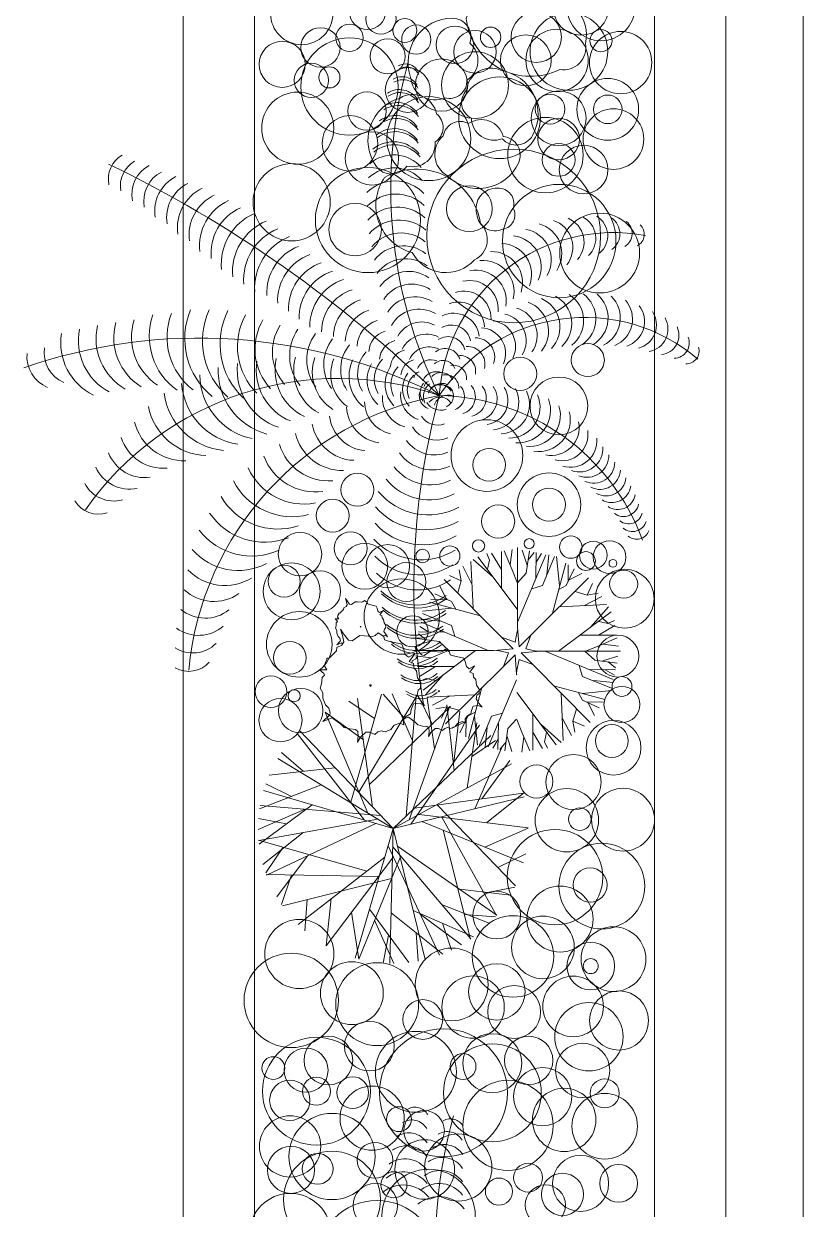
# Model space of a CAD drawing. Header units: millimetres. Extents: x 23333 to 28359, y 14545 to 18213.
# Drawn here: x 27363.5 to 27413.7, y 17137.5 to 17214 of the extents above; entities that cross this region are included whole.
import ezdxf

# ---------------------------------------------------------------- set-up
doc = ezdxf.new("R2010")
doc.units = ezdxf.units.MM
for name, color, linetype, lineweight in [('A-FURN', 9, 'Continuous', 13), ('VEGETAZIONE', 94, 'Continuous', 5), ('vetro', 140, 'Continuous', 15)]:
    doc.layers.add(name, color=color, linetype=linetype, lineweight=lineweight)

msp = doc.modelspace()

# ---------------------------------------------------------------- linework, layer by layer
at = {"layer": 'A-FURN'}
for p, q in [((27373.731, 16967.564), (27373.731, 17305.331)), ((27408.731, 16967.564), (27408.731, 17305.331)), ((27378.334, 16972.17), (27378.334, 17300.728)), ((27404.128, 16972.17), (27404.128, 17300.728))]:
    msp.add_line(p, q, dxfattribs=at)
at = {"layer": 'VEGETAZIONE'}
for p, q in [((27395.297, 17175.039), (27395.297, 17180.18)), ((27393.723, 17178.256), (27392.436, 17179.405)), ((27395.288, 17176.181), (27392.746, 17179.562)), ((27393.495, 17179.358), (27393.316, 17179.772)), ((27393.365, 17178.763), (27393.495, 17179.358)), ((27394.261, 17178.752), (27393.626, 17179.801)), ((27394.261, 17177.539), (27394.261, 17179.912)), ((27394.962, 17178.734), (27394.44, 17179.947)), ((27394.832, 17179.055), (27394.962, 17180.04)), ((27395.306, 17175.357), (27397.125, 17179.691)), ((27395.913, 17179.023), (27395.61, 17180.001)), ((27395.866, 17178.518), (27396.07, 17179.952)), ((27395.977, 17179.365), (27396.373, 17179.854)), ((27396.473, 17178.176), (27396.502, 17179.854)), ((27396.484, 17179.186), (27396.84, 17179.773)), ((27396.916, 17177.719), (27397.685, 17179.593)), ((27397.19, 17178.436), (27397.318, 17179.691)), ((27398.017, 17177.719), (27397.825, 17179.593)), ((27391.67, 17178.029), (27391.54, 17178.734)), ((27392.338, 17177.854), (27391.768, 17178.956)), ((27392.436, 17176.245), (27392.29, 17179.277)), ((27395.288, 17177.918), (27394.962, 17178.734)), ((27397.557, 17175.943), (27398.414, 17179.153)), ((27398.449, 17177.719), (27398.956, 17178.795)), ((27398.56, 17177.948), (27398.577, 17179.056)), ((27394.261, 17174.379), (27390.562, 17178.111)), ((27390.921, 17178.367), (27390.921, 17178.367)), ((27391.67, 17178.029), (27390.921, 17178.367)), ((27391.442, 17177.248), (27391.67, 17178.029)), ((27395.306, 17177.899), (27395.866, 17178.518)), ((27396.152, 17174.509), (27399.883, 17178.208)), ((27398.641, 17178.078), (27399.452, 17178.485)), ((27399.801, 17177.1), (27400.14, 17177.85)), ((27400.14, 17177.85), (27400.14, 17177.85)), ((27391.051, 17176.676), (27389.976, 17177.184)), ((27390.693, 17176.869), (27390.285, 17177.679)), ((27396.216, 17177.508), (27396.916, 17177.719)), ((27397.971, 17177.459), (27398.449, 17177.719)), ((27399.02, 17177.328), (27399.801, 17177.1)), ((27399.801, 17177.1), (27400.507, 17177.231)), ((27392.827, 17175.784), (27389.617, 17176.641)), ((27390.823, 17176.787), (27389.715, 17176.805)), ((27391.312, 17176.198), (27391.051, 17176.676)), ((27398.017, 17176.334), (27401.049, 17176.481)), ((27399.627, 17176.432), (27400.728, 17177.002)), ((27400.029, 17175.047), (27401.177, 17176.334)), ((27390.334, 17175.417), (27389.079, 17175.545)), ((27391.051, 17176.245), (27389.177, 17176.053)), ((27391.051, 17175.143), (27389.177, 17175.913)), ((27397.953, 17173.483), (27401.335, 17176.025)), ((27389.585, 17174.712), (27388.998, 17175.067)), ((27393.414, 17173.534), (27389.079, 17175.353)), ((27391.263, 17174.443), (27391.051, 17175.143)), ((27395.141, 17174.059), (27395.287, 17174.743)), ((27395.298, 17175.003), (27395.4, 17173.76)), ((27400.524, 17174.509), (27401.574, 17175.145)), ((27400.536, 17175.405), (27401.131, 17175.275)), ((27401.131, 17175.275), (27401.545, 17175.454)), ((27389.748, 17174.14), (27388.77, 17173.837)), ((27390.253, 17174.094), (27388.819, 17174.298)), ((27390.595, 17174.7), (27388.916, 17174.729)), ((27389.405, 17174.204), (27388.916, 17174.601)), ((27390.872, 17173.534), (27390.253, 17174.094)), ((27395.011, 17173.627), (27394.261, 17174.379)), ((27394.261, 17174.379), (27395.141, 17174.059)), ((27395.4, 17173.76), (27396.152, 17174.509)), ((27396.152, 17174.509), (27395.831, 17173.629)), ((27399.312, 17174.509), (27401.685, 17174.509)), ((27400.507, 17173.809), (27401.72, 17174.33)), ((27393.732, 17173.524), (27388.591, 17173.524)), ((27392.59, 17173.515), (27389.208, 17170.973)), ((27390.852, 17173.515), (27390.036, 17173.189)), ((27393.768, 17173.526), (27395.011, 17173.627)), ((27394.712, 17173.369), (27394.027, 17173.515)), ((27394.391, 17172.489), (27394.712, 17173.369)), ((27395.143, 17173.238), (27394.391, 17172.489)), ((27395.245, 17171.995), (27395.143, 17173.238)), ((27396.776, 17173.472), (27395.532, 17173.371)), ((27395.532, 17173.371), (27396.282, 17172.619)), ((27395.831, 17173.629), (27396.516, 17173.483)), ((27396.608, 17173.474), (27401.952, 17173.474)), ((27397.129, 17173.464), (27401.464, 17171.645)), ((27399.671, 17173.464), (27400.29, 17172.904)), ((27399.691, 17173.483), (27400.507, 17173.809)), ((27400.828, 17173.939), (27401.813, 17173.809)), ((27389.716, 17173.059), (27388.73, 17173.189)), ((27390.036, 17173.189), (27388.824, 17172.668)), ((27391.231, 17172.489), (27388.858, 17172.489)), ((27390.019, 17172.489), (27388.969, 17171.853)), ((27394.391, 17172.489), (27390.66, 17168.79)), ((27395.402, 17172.939), (27395.256, 17172.254)), ((27396.282, 17172.619), (27395.402, 17172.939)), ((27396.282, 17172.619), (27399.981, 17168.887)), ((27399.28, 17172.555), (27399.492, 17171.855)), ((27400.29, 17172.904), (27401.724, 17172.7)), ((27400.796, 17172.858), (27401.773, 17173.161)), ((27401.138, 17172.794), (27401.627, 17172.397)), ((27389.412, 17171.723), (27388.998, 17171.544)), ((27390.514, 17171.951), (27389.366, 17170.664)), ((27390.007, 17171.592), (27389.412, 17171.723)), ((27399.492, 17171.855), (27401.366, 17171.085)), ((27399.948, 17172.298), (27401.627, 17172.269)), ((27400.958, 17172.286), (27401.545, 17171.931)), ((27392.986, 17171.055), (27392.129, 17167.845)), ((27395.237, 17171.641), (27393.418, 17167.307)), ((27397.716, 17171.214), (27400.926, 17170.357)), ((27399.492, 17170.753), (27401.366, 17170.945)), ((27400.209, 17171.581), (27401.464, 17171.453)), ((27386.081, 17169.128), (27384.412, 17170.252)), ((27384.54, 17163.729), (27386.531, 17170.705)), ((27385.957, 17163.416), (27384.986, 17170.43)), ((27385.073, 17164.38), (27388.801, 17170.603)), ((27387.958, 17169.196), (27386.637, 17170.714)), ((27388.527, 17167.698), (27387.217, 17170.737)), ((27388.123, 17162.838), (27388.77, 17170.609)), ((27389.789, 17168.776), (27388.906, 17170.584)), ((27389.951, 17167.182), (27389.472, 17170.456)), ((27392.526, 17170.664), (27389.494, 17170.517)), ((27390.916, 17170.566), (27389.815, 17169.996)), ((27395.255, 17170.817), (27397.797, 17167.436)), ((27398.107, 17170.753), (27398.253, 17167.721)), ((27399.231, 17170.8), (27399.492, 17170.322)), ((27399.492, 17170.322), (27400.567, 17169.814)), ((27399.72, 17170.211), (27400.828, 17170.193)), ((27385.644, 17163.027), (27382.891, 17169.551)), ((27385.358, 17167.748), (27382.894, 17169.553)), ((27385.756, 17164.871), (27390.968, 17169.917)), ((27388.302, 17162.592), (27390.939, 17169.93)), ((27390.742, 17169.898), (27390.036, 17169.767)), ((27390.742, 17169.898), (27390.403, 17169.148)), ((27391.206, 17165.781), (27390.733, 17170.023)), ((27391.523, 17169.67), (27390.742, 17169.898)), ((27391.193, 17166.314), (27391.578, 17169.601)), ((27392.572, 17169.539), (27392.094, 17169.279)), ((27394.327, 17169.49), (27393.627, 17169.279)), ((27396.282, 17169.459), (27396.282, 17167.086)), ((27399.101, 17169.75), (27398.873, 17168.969)), ((27399.85, 17170.129), (27400.258, 17169.319)), ((27388.413, 17162.308), (27392.858, 17168.714)), ((27390.403, 17169.148), (27390.403, 17169.148)), ((27391.902, 17168.92), (27391.091, 17168.513)), ((27392.094, 17169.279), (27391.587, 17168.203)), ((27391.983, 17169.05), (27391.966, 17167.942)), ((27392.043, 17164.637), (27392.683, 17168.856)), ((27392.526, 17169.279), (27392.718, 17167.405)), ((27393.627, 17169.279), (27392.858, 17167.405)), ((27394.071, 17168.822), (27394.041, 17167.144)), ((27395.237, 17169.099), (27394.677, 17168.48)), ((27395.255, 17169.08), (27395.581, 17168.264)), ((27396.82, 17168.742), (27398.107, 17167.593)), ((27398.205, 17169.144), (27398.775, 17168.042)), ((27398.873, 17168.969), (27399.003, 17168.264)), ((27398.873, 17168.969), (27399.622, 17168.631)), ((27399.622, 17168.631), (27399.622, 17168.631)), ((27385.442, 17162.57), (27381.094, 17168.159)), ((27387.278, 17162.032), (27381.267, 17168.329)), ((27387.278, 17162.032), (27393.576, 17168.043)), ((27393.353, 17168.562), (27393.225, 17167.307)), ((27394.677, 17168.48), (27394.473, 17167.046)), ((27394.63, 17167.975), (27394.933, 17166.997)), ((27395.581, 17168.264), (27396.103, 17167.051)), ((27395.711, 17167.943), (27395.581, 17166.958)), ((27396.282, 17168.246), (27396.917, 17167.197)), ((27397.178, 17168.234), (27397.048, 17167.64)), ((27392.353, 17166.679), (27393.878, 17167.709)), ((27392.554, 17163.315), (27394.265, 17167.225)), ((27394.059, 17167.812), (27393.703, 17167.225)), ((27394.566, 17167.633), (27394.17, 17167.144)), ((27397.048, 17167.64), (27397.227, 17167.226)), ((27387.278, 17162.032), (27379.842, 17166.559)), ((27381.476, 17165.731), (27380.086, 17166.938)), ((27392.994, 17163.952), (27394.799, 17166.416)), ((27383.529, 17165.96), (27379.287, 17165.486)), ((27387.278, 17162.032), (27394.917, 17166.208)), ((27382.64, 17164.856), (27378.665, 17163.301)), ((27380.716, 17164.103), (27379.062, 17164.909)), ((27387.278, 17162.032), (27378.924, 17164.48)), ((27387.278, 17162.032), (27395.737, 17164.088)), ((27388.662, 17163.353), (27395.677, 17164.323)), ((27393.296, 17162.407), (27395.678, 17164.32)), ((27381.612, 17163.281), (27378.573, 17161.97)), ((27382.067, 17163.559), (27378.63, 17161.028)), ((27386.472, 17162.876), (27378.701, 17163.523)), ((27390.117, 17163.554), (27395.163, 17158.342)), ((27380.404, 17162.334), (27378.597, 17162.684)), ((27386.281, 17162.639), (27378.607, 17161.253)), ((27388.957, 17162.95), (27395.984, 17162.071)), ((27390.414, 17162.767), (27393.94, 17156.427)), ((27381.481, 17161.772), (27378.885, 17159.719)), ((27386.158, 17162.36), (27379.104, 17159.035)), ((27387.278, 17162.032), (27384.83, 17153.677)), ((27387.278, 17162.032), (27387.075, 17153.328)), ((27387.278, 17162.032), (27389.335, 17153.573)), ((27389.137, 17162.484), (27395.697, 17159.817)), ((27390.498, 17161.931), (27392.262, 17154.894)), ((27393.189, 17160.837), (27395.984, 17162.068)), ((27385.581, 17159.294), (27378.605, 17161.284)), ((27380.182, 17160.834), (27379.058, 17159.166)), ((27381.746, 17160.28), (27379.77, 17157.626)), ((27386.95, 17160.911), (27390.275, 17153.858)), ((27387.251, 17160.864), (27392.288, 17154.912)), ((27387.554, 17160.897), (27393.96, 17156.452)), ((27394.022, 17159.521), (27395.83, 17160.404)), ((27386.74, 17160.196), (27381.15, 17155.848)), ((27387.233, 17160.119), (27382.96, 17154.473)), ((27387.73, 17160.173), (27385.063, 17153.612)), ((27386.347, 17158.948), (27379.094, 17159.065)), ((27380.734, 17159.038), (27380.08, 17157.136)), ((27387.177, 17158.812), (27380.14, 17157.048)), ((27391.561, 17158.117), (27394.848, 17157.732)), ((27393.143, 17157.861), (27395.117, 17158.246)), ((27381.731, 17157.447), (27381.592, 17155.44)), ((27383.288, 17157.51), (27382.957, 17154.474)), ((27378.344, 17157.086), (27378.335, 17157.086)), ((27384.594, 17156.632), (27385.06, 17153.613)), ((27385.751, 17156.821), (27388.282, 17153.384)), ((27387.152, 17156.603), (27390.486, 17153.938)), ((27388.561, 17156.755), (27392.471, 17155.044)), ((27389.029, 17156.5), (27391.684, 17154.523)), ((27390.401, 17157.142), (27393.477, 17155.919)), ((27391.863, 17156.485), (27393.87, 17156.346)), ((27386.083, 17156.121), (27387.314, 17153.326)), ((27390.453, 17155.927), (27391.053, 17154.187)), ((27386.976, 17155.158), (27386.625, 17153.351)), ((27388.765, 17155.314), (27388.894, 17153.477))]:
    msp.add_line(p, q, dxfattribs=at)
for points in [[(27391.992, 17214.306, -0.520567), (27396.974, 17215.687, -0.520567), (27399.687, 17212.694, -0.520567), (27398.021, 17211.011, -0.520567)], [(27388.409, 17210.508, 0.520567), (27390.612, 17209.193, 0.520567), (27392.029, 17210.332, 0.520567), (27392.226, 17212.715, 0.520567), (27391.091, 17214.324, 0.520567)], [(27394.239, 17210.958, 0.520567), (27392.019, 17209.671, 0.520567), (27392.327, 17207.88, 0.520567), (27394.313, 17206.55, 0.520567), (27396.271, 17206.76, 0.520567)], [(27387.725, 17209.176, -0.520567), (27390.079, 17208.153, -0.520567), (27389.979, 17206.338, -0.520567), (27388.159, 17204.788, -0.520567), (27386.19, 17204.771, -0.520567)], [(27390.76, 17204.177, -0.520567), (27390.511, 17206.731, -0.520567), (27392.146, 17207.526, -0.520567), (27394.385, 17206.688, -0.520567), (27395.356, 17204.975, -0.520567)], [(27386.73, 17204.05, 0.520567), (27388.514, 17199.198, 0.520567), (27392.527, 17198.739, 0.520567), (27392.923, 17201.075, 0.520567)], [(27392.678, 17201.685, -0.520567), (27394.022, 17203.351, -0.520567), (27395.025, 17202.075, -0.520567), (27394.351, 17200.715, -0.520567)]]:
    msp.add_lwpolyline(points, format="xyb", close=True, dxfattribs=at)
for points in [[(27384.013, 17173.963), (27383.947, 17174.011), (27383.645, 17173.889), (27383.865, 17174.115), (27383.881, 17174.179), (27383.834, 17174.323), (27383.729, 17174.435), (27383.641, 17174.65), (27383.641, 17174.818), (27383.555, 17174.97), (27383.596, 17175.107), (27383.614, 17175.315), (27383.69, 17175.387), (27383.679, 17175.443), (27383.534, 17175.563), (27383.772, 17175.556), (27383.698, 17175.692), (27383.718, 17175.772), (27383.772, 17175.893), (27383.767, 17175.941), (27383.849, 17175.941), (27384.08, 17176.175), (27384.097, 17176.279), (27384.249, 17176.36), (27384.315, 17176.465), (27384.274, 17176.665), (27384.209, 17176.872), (27384.312, 17176.721), (27384.469, 17176.522), (27384.587, 17176.498), (27384.835, 17176.668), (27384.99, 17176.661), (27385.24, 17176.639), (27385.33, 17176.671), (27385.426, 17176.76), (27385.603, 17176.641), (27385.625, 17176.529), (27385.762, 17176.482), (27386.185, 17176.389), (27386.242, 17176.253), (27386.294, 17176.061), (27386.403, 17175.965), (27386.612, 17176.079), (27386.427, 17175.83), (27386.56, 17175.766), (27386.575, 17175.622), (27386.667, 17175.527), (27386.695, 17175.303), (27386.804, 17175.143), (27386.794, 17174.967), (27386.712, 17174.902), (27386.683, 17174.75), (27386.776, 17174.59), (27386.915, 17174.415), (27386.759, 17174.486), (27386.61, 17174.467)], [(27388.48, 17172.711), (27388.502, 17172.849), (27388.745, 17172.979), (27388.852, 17173.146), (27388.785, 17173.466), (27388.682, 17173.798), (27388.847, 17173.556), (27389.099, 17173.237), (27389.287, 17173.2), (27389.683, 17173.472), (27389.931, 17173.46), (27390.332, 17173.425), (27390.476, 17173.477), (27390.63, 17173.619), (27390.913, 17173.428), (27390.948, 17173.249), (27391.167, 17173.174), (27391.843, 17173.024), (27391.935, 17172.807), (27392.018, 17172.5), (27392.192, 17172.347), (27392.527, 17172.529), (27392.231, 17172.13), (27392.444, 17172.029), (27392.467, 17171.798), (27392.614, 17171.645), (27392.659, 17171.287), (27392.834, 17171.031), (27392.818, 17170.749), (27392.687, 17170.646), (27392.641, 17170.402), (27392.789, 17170.147), (27393.011, 17169.866), (27392.762, 17169.98), (27392.449, 17169.94), (27392.327, 17169.657), (27392.297, 17169.426), (27392.081, 17169.297), (27391.915, 17169.103), (27391.948, 17168.86), (27391.745, 17168.948), (27391.456, 17168.844), (27391.283, 17168.625), (27390.988, 17168.495), (27390.779, 17168.558), (27390.618, 17168.493), (27390.454, 17168.363), (27390.195, 17168.49), (27389.984, 17168.489), (27389.71, 17168.231), (27389.568, 17167.973), (27389.6, 17168.268), (27389.584, 17168.524), (27389.45, 17168.626), (27389.166, 17168.65), (27388.867, 17168.725), (27388.71, 17168.89), (27388.263, 17169.221), (27387.976, 17169.105)]]:
    msp.add_lwpolyline(points, dxfattribs=at)
for points in [[(27388.687, 17173.31), (27388.317, 17172.811), (27388.583, 17172.685), (27388.612, 17172.397), (27388.796, 17172.206), (27388.852, 17171.757), (27389.071, 17171.438), (27389.05, 17171.086), (27388.887, 17170.957), (27388.829, 17170.652), (27389.015, 17170.333), (27389.292, 17169.982), (27388.98, 17170.124), (27388.589, 17170.074), (27388.437, 17169.72), (27388.399, 17169.432), (27388.129, 17169.27), (27387.921, 17169.028), (27387.963, 17168.724), (27387.709, 17168.835), (27387.348, 17168.704), (27387.132, 17168.431), (27386.763, 17168.268), (27386.502, 17168.346), (27386.3, 17168.265), (27386.096, 17168.104), (27385.772, 17168.262), (27385.508, 17168.26), (27385.165, 17167.937), (27384.988, 17167.616), (27385.028, 17167.985), (27385.008, 17168.305), (27384.841, 17168.432), (27384.485, 17168.462), (27384.112, 17168.555), (27383.916, 17168.762), (27383.357, 17169.175), (27382.753, 17168.931), (27383.193, 17169.382), (27383.224, 17169.511), (27383.13, 17169.798), (27382.92, 17170.021), (27382.745, 17170.453), (27382.745, 17170.789), (27382.572, 17171.092), (27382.655, 17171.365), (27382.691, 17171.782), (27382.842, 17171.927), (27382.819, 17172.039), (27382.531, 17172.277), (27383.006, 17172.265), (27382.858, 17172.536), (27382.897, 17172.696), (27383.006, 17172.937), (27382.996, 17173.033), (27383.161, 17173.034), (27383.622, 17173.502), (27383.656, 17173.71), (27383.96, 17173.873), (27384.093, 17174.082), (27384.009, 17174.482), (27383.88, 17174.897), (27384.086, 17174.594), (27384.401, 17174.196), (27384.637, 17174.149), (27385.132, 17174.489), (27385.442, 17174.475), (27385.943, 17174.43), (27386.123, 17174.495), (27386.315, 17174.673), (27386.669, 17174.435), (27386.713, 17174.211), (27386.987, 17174.116), (27387.832, 17173.929), (27387.947, 17173.658), (27388.051, 17173.274), (27388.268, 17173.083)], [(27385.197, 17175.077), (27385.185, 17175.029), (27385.147, 17175.076)], [(27385.856, 17171.306), (27385.832, 17171.209), (27385.757, 17171.305)], [(27390.262, 17170.925), (27390.243, 17170.848), (27390.183, 17170.925)]]:
    msp.add_lwpolyline(points, close=True, dxfattribs=at)
for centre, radius in [((27400.683, 17215.068), 2.197), ((27381.382, 17214.626), 2.009), ((27399.393, 17215.021), 1.793), ((27385.628, 17214.746), 1.159), ((27386.491, 17214.279), 0.982), ((27396.508, 17213.1), 1.625), ((27398.617, 17212.177), 2.504), ((27384.461, 17213.057), 0.879), ((27388.035, 17213.532), 0.769), ((27388.772, 17212.944), 0.943), ((27391.262, 17212.61), 1.211), ((27382.588, 17212.437), 1.273), ((27384.461, 17209.918), 3.139), ((27386.924, 17211.864), 1.13), ((27392.559, 17212.161), 1.372), ((27393.564, 17213.095), 0.66), ((27395.84, 17211.604), 1.638), ((27397.849, 17211.604), 2.009), ((27401.953, 17211.459), 2.01), ((27400.683, 17212.871), 0.715), ((27380.124, 17211.349), 1.491), ((27390.407, 17210.009), 1.691), ((27392.559, 17210.009), 2.152), ((27382.002, 17210.314), 1.106), ((27383.168, 17210.508), 0.68), ((27388.22, 17209.691), 1.445), ((27394.142, 17207.9), 2.636), ((27401.122, 17208.444), 1.992), ((27381.127, 17207.232), 2.327), ((27385.597, 17208.332), 1.239), ((27389.58, 17206.553), 2.711), ((27397.956, 17207.867), 1.77), ((27397.399, 17208.456), 0.96), ((27401.122, 17208.444), 0.924), ((27401.488, 17206.525), 1.953), ((27384.491, 17206.247), 1.792), ((27397.102, 17205.489), 2.433), ((27397.956, 17206.525), 1.342), ((27385.915, 17205.282), 1.72), ((27397.956, 17205.183), 1.061), ((27399.565, 17204.558), 1.569), ((27395.051, 17200.275), 5.603), ((27380.733, 17202.448), 2.491), ((27385.656, 17201.302), 3.394), ((27392.194, 17202.033), 1.477), ((27397.991, 17199.943), 3.661), ((27384.826, 17200.685), 1.692), ((27400.597, 17199.173), 2.574), ((27399.834, 17192.266), 1.066), ((27395.474, 17191.376), 1.066), ((27397.973, 17189.303), 1.867), ((27393.324, 17186.105), 2.313), ((27393.47, 17185.504), 1.058), ((27384.976, 17183.895), 1.066), ((27397.329, 17182.934), 2.045), ((27397.329, 17182.934), 1.066), ((27383.376, 17182.225), 1.058), ((27394.051, 17181.847), 1.066), ((27381.273, 17179.742), 1.403), ((27384.534, 17180.116), 1.066), ((27398.735, 17180.199), 0.725), ((27385.455, 17178.959), 1.479), ((27386.934, 17178.959), 1.398), ((27390.937, 17179.62), 0.652), ((27392.787, 17180.272), 0.399), ((27396.051, 17180.417), 0.326), ((27400.187, 17179.677), 0.895), ((27401.238, 17179.547), 1.059), ((27389.174, 17179.62), 0.44), ((27399.715, 17179.294), 0.609), ((27401.456, 17179.149), 0.254), ((27380.73, 17177.34), 1.837), ((27380.254, 17177.991), 1.03), ((27382.567, 17177.34), 1.327), ((27388.128, 17177.941), 1.257), ((27402.218, 17176.863), 1.898), ((27402.146, 17177.805), 0.905), ((27387.835, 17175.711), 2.43), ((27381.225, 17173.92), 2.116), ((27388.533, 17174.761), 1.008), ((27380.618, 17173.053), 1.058), ((27401.773, 17173.161), 1.348), ((27379.398, 17170.865), 1.018), ((27402.038, 17171.2), 0.639), ((27381.313, 17169.643), 1.436), ((27380.897, 17170.603), 0.39), ((27402.038, 17170.04), 1.16), ((27380.014, 17169.03), 1.392), ((27401.494, 17167.25), 1.766), ((27401.385, 17167.685), 1.057), ((27398.917, 17165.033), 1.78), ((27396.523, 17165.069), 1.066), ((27398.483, 17162.57), 2.045), ((27402.108, 17162.605), 2.028), ((27399.316, 17162.641), 0.73), ((27397.716, 17158.898), 3.077), ((27400.738, 17158.319), 2.767), ((27399.98, 17158.391), 1.1), ((27393.96, 17156.452), 1.54), ((27398.043, 17156.191), 2.132), ((27395.007, 17153.78), 2.63), ((27396.943, 17154.365), 2.022), ((27381.231, 17153.942), 2.231), ((27401.491, 17153.605), 2.088), ((27391.054, 17151.974), 2.348), ((27400.024, 17153.156), 1.534), ((27380.708, 17150.943), 3.044), ((27384.616, 17151.411), 2.03), ((27386.248, 17150.703), 2.674), ((27400.024, 17153.156), 0.484), ((27393.97, 17151.492), 1.82), ((27392.437, 17150.511), 2.012), ((27395.085, 17150.202), 1.706), ((27398.888, 17150.555), 1.954), ((27401.847, 17149.645), 1.906), ((27389.192, 17149.712), 1.284), ((27399.905, 17148.596), 2.207), ((27385.746, 17147.994), 1.605), ((27388.746, 17146.333), 2.609), ((27390.522, 17144.985), 4.128), ((27393.679, 17146.891), 1.906), ((27382.332, 17145.085), 3.478), ((27383.105, 17147.066), 1.573), ((27393.679, 17144.985), 3.157), ((27396.02, 17147.07), 1.563), ((27399.504, 17146.426), 1.754), ((27379.551, 17146.576), 0.735), ((27381.662, 17146.439), 1.42), ((27391.785, 17146.677), 0.834), ((27396.92, 17144.738), 1.881), ((27380.613, 17144.494), 1.302), ((27382.332, 17145.085), 0.903), ((27384.673, 17144.997), 1.023), ((27384.055, 17145.812), 1.30914869920264e-14), ((27394.683, 17142.878), 2.909), ((27400.922, 17144.941), 0.937), ((27385.926, 17143.345), 2.074), ((27398.308, 17143.233), 2.047), ((27400.922, 17142.825), 2.116), ((27380.632, 17141.525), 1.978), ((27383.336, 17140.871), 2.783), ((27387.654, 17143.279), 0.803), ((27389.276, 17142.529), 1.308), ((27389.315, 17140.032), 1.923), ((27391.482, 17140.161), 2.171), ((27380.692, 17140.007), 1.52), ((27383.336, 17138.089), 3.124), ((27386.108, 17140.63), 1.155), ((27382.409, 17140.076), 0.997), ((27395.981, 17139.505), 0.932), ((27399.368, 17139.134), 1.81), ((27401.822, 17139.138), 1.217), ((27387.327, 17139.044), 0.845), ((27389.566, 17137.033), 3.01), ((27398.202, 17138.427), 1.363), ((27386.127, 17137.708), 1.435), ((27394.102, 17138.607), 0.875), ((27397.097, 17137.735), 1.304), ((27380.643, 17135.85), 2.638), ((27386.241, 17134.141), 3.889)]:
    msp.add_circle(centre, radius, dxfattribs=at)
for centre, radius, start, end in [((27417.289, 17203.343), 30.162, 164.15666, 206.32186), ((27388.071, 17210.437), 0.938, 29.09367, 119.79065), ((27388.124, 17210.244), 0.938, 29.09367, 119.79065), ((27387.86, 17209.425), 1.125, 30.70906, 121.40603), ((27387.913, 17209.232), 1.125, 30.70906, 121.40603), ((27387.673, 17208.313), 1.406, 32.32444, 123.02142), ((27387.726, 17208.12), 1.406, 32.32444, 123.02142), ((27387.532, 17207.289), 1.594, 33.93983, 124.6368), ((27387.585, 17207.096), 1.594, 33.93983, 124.6368), ((27387.427, 17206.308), 1.735, 35.55521, 126.25219), ((27387.481, 17206.115), 1.735, 35.55521, 126.25219), ((27387.354, 17205.324), 1.875, 37.17059, 127.86757), ((27387.407, 17205.131), 1.875, 37.17059, 127.86757), ((27387.314, 17204.245), 2.11, 38.78598, 129.48296), ((27387.367, 17204.052), 2.11, 38.78598, 129.48296), ((27370.685, 17203.947), 1.776, 119.61515, 191.9704), ((27387.311, 17203.166), 2.344, 40.40136, 131.09834), ((27333.408, 17131.519), 81.535, 45.79693, 64.18022), ((27371.468, 17203.539), 1.776, 118.99446, 191.34971), ((27372.552, 17202.944), 2.131, 118.37377, 190.72902), ((27387.335, 17202.227), 2.438, 42.01675, 132.71373), ((27373.323, 17202.515), 2.131, 117.75308, 190.10833), ((27374.393, 17201.893), 2.486, 117.13239, 189.48764), ((27387.393, 17201.243), 2.578, 43.63213, 134.32911), ((27375.153, 17201.445), 2.486, 116.5117, 188.86695), ((27376.206, 17200.796), 2.841, 115.89101, 188.24626), ((27376.954, 17200.329), 2.841, 115.27032, 187.62557), ((27377.991, 17199.654), 3.196, 114.64963, 187.00488), ((27387.464, 17200.401), 2.578, 45.24752, 135.9445), ((27378.727, 17199.167), 3.196, 114.02894, 186.38419), ((27379.747, 17198.467), 3.551, 113.40825, 185.7635), ((27387.559, 17199.562), 2.578, 46.8629, 137.55988), ((27399.658, 17200.293), 1.462, 309.96189, 59.22271), ((27380.47, 17197.961), 3.551, 112.78756, 185.14281), ((27387.677, 17198.725), 2.578, 48.47829, 139.17527), ((27396.197, 17199.147), 1.963, 326.12856, 75.38937), ((27397.026, 17199.537), 1.838, 322.08689, 71.34771), ((27397.923, 17199.871), 1.67, 318.04523, 67.30604), ((27398.803, 17200.121), 1.545, 314.00356, 63.26437), ((27400.65, 17200.408), 1.253, 305.92023, 55.18104), ((27401.689, 17200.437), 1.002, 301.87856, 51.13937), ((27402.643, 17200.382), 0.835, 297.83689, 47.09771), ((27381.187, 17197.447), 3.551, 112.16687, 184.52212), ((27381.898, 17196.926), 3.551, 111.54618, 183.90143), ((27387.789, 17198.03), 2.438, 50.09367, 140.79065), ((27401.479, 17189.25), 11.247, 79.33398, 176.33343), ((27394.823, 17198.283), 2.005, 334.21189, 83.47271), ((27395.476, 17198.73), 2.005, 330.17023, 79.43104), ((27382.323, 17196.614), 3.196, 110.92549, 183.28074), ((27387.928, 17197.291), 2.344, 51.70906, 142.40603), ((27393.619, 17197.258), 2.005, 342.29523, 91.55604), ((27394.203, 17197.792), 2.005, 338.25356, 87.51437), ((27383.025, 17196.081), 3.196, 110.3048, 182.66006), ((27383.722, 17195.539), 3.196, 109.68411, 182.03937), ((27388.098, 17196.511), 2.297, 53.32444, 144.02142), ((27393.074, 17196.684), 2.005, 346.33689, 95.59771), ((27384.412, 17194.99), 3.196, 109.06342, 181.41868), ((27388.288, 17195.736), 2.25, 54.93983, 145.6368), ((27392.571, 17196.073), 2.005, 350.37856, 99.63937), ((27385.097, 17194.434), 3.196, 108.44273, 180.79799), ((27388.484, 17195.01), 2.156, 56.55521, 147.25219), ((27392.214, 17195.56), 1.838, 354.42023, 103.68104), ((27385.507, 17194.103), 2.841, 107.82204, 180.1773), ((27388.698, 17194.289), 2.063, 58.17059, 148.86757), ((27391.839, 17194.961), 1.754, 358.46189, 107.72271), ((27396.035, 17194.398), 2.005, 316.5698, 65.83061), ((27396.793, 17194.626), 2.005, 312.52813, 61.78895), ((27397.565, 17194.799), 2.005, 308.48647, 57.74728), ((27398.348, 17194.918), 2.005, 304.4448, 53.70561), ((27399.137, 17194.982), 2.005, 300.40313, 49.66395), ((27399.97, 17194.985), 1.963, 296.36147, 45.62228), ((27378.646, 17193.643), 4.807, 157.16765, 230.68286), ((27379.786, 17193.494), 4.807, 155.25098, 228.76619), ((27380.919, 17193.307), 4.807, 153.33432, 226.84952), ((27385.916, 17193.77), 2.486, 107.20135, 179.55661), ((27386.323, 17193.436), 2.131, 106.58066, 178.93592), ((27388.964, 17193.487), 2.063, 59.78598, 150.48296), ((27391.502, 17194.34), 1.67, 2.50356, 111.76437), ((27394.731, 17193.849), 1.838, 324.65313, 73.91395), ((27395.295, 17194.118), 2.005, 320.61147, 69.87228), ((27400.882, 17194.913), 1.838, 292.3198, 41.58061), ((27401.827, 17194.757), 1.67, 288.27813, 37.53895), ((27372.999, 17193.72), 3.739, 164.83432, 238.34952), ((27374.144, 17193.76), 3.739, 162.91765, 236.43286), ((27375.823, 17193.794), 4.273, 161.00098, 234.51619), ((27376.969, 17193.739), 4.273, 159.08432, 232.59952), ((27381.515, 17193.139), 4.273, 151.41765, 224.93286), ((27382.107, 17192.968), 3.739, 149.50098, 223.01619), ((27386.73, 17193.1), 1.776, 105.95997, 178.31523), ((27389.122, 17192.993), 1.735, 61.40136, 152.09834), ((27399.641, 17183.772), 11.247, 49.56689, 146.56633), ((27391.168, 17193.624), 1.67, 6.54523, 115.80604), ((27393.507, 17193.144), 1.67, 332.73647, 81.99728), ((27394.108, 17193.516), 1.754, 328.6948, 77.95561), ((27402.715, 17194.537), 1.545, 284.23647, 33.49728), ((27403.543, 17194.262), 1.462, 280.1948, 29.45561), ((27369.58, 17193.372), 3.739, 170.58432, 244.09952), ((27370.716, 17193.526), 3.739, 168.66765, 242.18286), ((27371.856, 17193.642), 3.739, 166.75098, 240.26619), ((27382.696, 17192.796), 3.205, 147.58432, 221.09952), ((27383.648, 17192.545), 3.044, 145.66765, 219.18286), ((27384.592, 17192.267), 2.884, 143.75098, 217.26619), ((27387.136, 17192.762), 1.421, 105.33928, 177.69454), ((27389.425, 17192.203), 1.735, 63.01675, 153.71373), ((27391.039, 17193.275), 1.253, 10.58689, 119.84771), ((27392.862, 17192.688), 1.67, 336.77813, 86.03895), ((27404.461, 17193.869), 1.253, 276.15313, 25.41395), ((27374.759, 17159.513), 34.171, 63.0343, 109.32156), ((27385.476, 17191.978), 2.671, 141.83432, 215.34952), ((27386.352, 17191.666), 2.457, 139.91765, 213.43286), ((27387.72, 17192.251), 1.314, 104.71859, 177.07385), ((27389.602, 17191.715), 1.406, 64.63213, 155.32911), ((27390.819, 17192.648), 1.128, 14.62856, 123.88937), ((27392.075, 17192.014), 1.128, 344.86147, 94.12228), ((27392.576, 17192.449), 1.253, 340.8198, 90.08061), ((27405.377, 17193.379), 1.002, 272.11147, 21.37228), ((27406.178, 17192.857), 0.835, 268.0698, 17.33061), ((27365.795, 17192.484), 2.136, 174.41765, 247.93286), ((27366.903, 17192.765), 2.136, 172.50098, 246.01619), ((27382.992, 17191.627), 3.333, 167.26472, 244.65964), ((27383.984, 17191.586), 3.12, 163.90108, 241.296), ((27384.9, 17191.487), 2.836, 160.53745, 237.93237), ((27385.806, 17191.352), 2.553, 157.17381, 234.56873), ((27387.119, 17191.367), 2.136, 138.00098, 211.51619), ((27388.298, 17191.734), 1.207, 104.0979, 176.45316), ((27390.635, 17192.01), 1.002, 18.67023, 127.93104), ((27391.598, 17191.552), 1.002, 348.90313, 98.16395), ((27380.249, 17191.596), 4.255, 177.35563, 254.75055), ((27381.126, 17191.625), 3.9, 173.99199, 251.38691), ((27381.995, 17191.622), 3.546, 170.62836, 248.02328), ((27386.914, 17191.19), 2.482, 153.81017, 231.20509), ((27387.727, 17190.971), 2.127, 150.44654, 227.84146), ((27387.929, 17191.033), 1.869, 136.08432, 209.59952), ((27388.739, 17190.71), 1.986, 147.0829, 224.47782), ((27388.73, 17190.681), 1.602, 134.16765, 207.68286), ((27388.847, 17191.236), 1.065, 103.47721, 175.83247), ((27389.718, 17191.351), 0.938, 66.24752, 156.9445), ((27390.495, 17191.404), 0.835, 22.71189, 131.97271), ((27391.176, 17191.095), 0.835, 352.9448, 102.20561), ((27383.709, 17171.201), 19.877, 70.77372, 144.97897), ((27379.059, 17191.358), 4.255, 180.71926, 258.11419), ((27389.593, 17190.417), 1.702, 143.71926, 221.11419), ((27389.475, 17190.333), 1.282, 132.25098, 205.76619), ((27389.046, 17191.091), 0.426, 102.85652, 175.21178), ((27390.067, 17190.578), 0.938, 67.8629, 158.55988), ((27389.639, 17190.536), 0.355, 102.23584, 174.59109), ((27390.371, 17190.624), 0.835, 26.75356, 136.01437), ((27390.681, 17190.48), 0.835, 356.98647, 106.24728), ((27376.729, 17190.674), 4.255, 187.44654, 264.84146), ((27377.884, 17191.05), 4.255, 184.0829, 261.47782), ((27389.458, 17190.029), 1.702, 173.48636, 250.88128), ((27389.901, 17190.007), 0.945, 170.12272, 247.51764), ((27389.967, 17190.177), 0.945, 140.35563, 217.75055), ((27390.308, 17189.921), 1.068, 130.33432, 203.84952), ((27390.437, 17189.816), 0.938, 69.47829, 160.17527), ((27390.301, 17189.838), 0.835, 30.79523, 140.05604), ((27390.337, 17189.746), 0.938, 39.71119, 130.40817), ((27390.417, 17189.955), 0.756, 292.69632, 46.04311), ((27390.963, 17189.933), 0.915, 289.83918, 43.18597), ((27391.448, 17189.9), 1.134, 286.98204, 40.32882), ((27392.056, 17189.831), 1.229, 284.12489, 37.47168), ((27392.568, 17189.758), 1.418, 281.26775, 34.61454), ((27393.111, 17189.659), 1.573, 278.41061, 31.75739), ((27393.583, 17189.564), 1.8, 275.55346, 28.90025), ((27394.166, 17189.411), 1.905, 272.69632, 26.04311), ((27393.891, 17170.428), 19.877, 100.54081, 174.74607), ((27387.563, 17189.584), 2.127, 180.21363, 257.60855), ((27388.571, 17189.86), 1.986, 176.84999, 254.24491), ((27435.754, 17177.653), 47.137, 164.85457, 189.41385), ((27390.339, 17190.058), 1.03, 211.10175, 289.84111), ((27390.288, 17189.049), 0.835, 34.83689, 144.09771), ((27390.829, 17189.065), 0.938, 71.09367, 161.79065), ((27390.048, 17175.818), 14.152, 19.8929, 89.1654), ((27394.742, 17189.234), 2.011, 269.83918, 23.18597), ((27395.312, 17189.033), 2.117, 266.98204, 20.32882), ((27396.055, 17188.7), 2.011, 264.12489, 17.47168), ((27375.327, 17190.004), 3.9, 190.81017, 268.20509), ((27385.707, 17188.961), 2.553, 186.9409, 264.33582), ((27386.749, 17189.371), 2.482, 183.57727, 260.97219), ((27390.15, 17189.309), 1.236, 212.29222, 291.03159), ((27396.664, 17188.401), 2.042, 261.26775, 14.61454), ((27373.815, 17189.081), 3.319, 194.17381, 271.56873), ((27384.853, 17188.629), 2.836, 190.30454, 267.69946), ((27390.092, 17188.987), 1.887, 213.4827, 292.22206), ((27397.478, 17187.912), 1.8, 258.41061, 11.75739), ((27372.452, 17188.119), 2.836, 197.53745, 274.93237), ((27384.009, 17188.26), 3.12, 193.66818, 271.0631), ((27389.941, 17188.33), 2.19, 214.67317, 293.41254), ((27398.153, 17187.459), 1.694, 255.55346, 8.90025), ((27398.723, 17187.041), 1.694, 252.69632, 6.04311), ((27371.25, 17187.158), 2.482, 200.90108, 278.296), ((27383.127, 17187.803), 3.333, 197.03181, 274.42673), ((27389.835, 17187.827), 2.654, 215.86365, 294.60301), ((27399.283, 17186.569), 1.524, 250.42359, 3.77038), ((27382.264, 17187.303), 3.546, 200.39545, 277.79037), ((27399.774, 17186.117), 1.418, 248.15087, 1.49765), ((27400.206, 17185.687), 1.371, 245.87814, 359.22493), ((27370.293, 17186.343), 2.411, 204.26472, 281.65964), ((27381.508, 17186.874), 3.9, 203.75908, 281.15401), ((27389.696, 17187.167), 2.957, 217.05413, 295.79349), ((27400.619, 17185.24), 1.323, 243.60541, 356.9522), ((27369.272, 17185.292), 2.127, 207.62836, 285.02328), ((27380.762, 17186.414), 4.255, 207.12272, 284.51764), ((27389.617, 17186.779), 3.538, 218.2446, 296.98397), ((27401.012, 17184.775), 1.276, 241.33268, 354.67947), ((27401.386, 17184.294), 1.229, 239.05996, 352.40674), ((27368.275, 17184.087), 1.773, 210.99199, 288.38691), ((27379.846, 17185.616), 4.255, 210.48636, 287.88128), ((27389.542, 17186.442), 4.17, 219.43508, 298.17444), ((27401.763, 17183.758), 1.134, 236.78723, 350.13402), ((27378.979, 17184.766), 4.255, 213.84999, 291.24491), ((27389.383, 17185.574), 4.265, 220.62556, 299.36492), ((27402.136, 17183.168), 0.998, 234.5145, 347.86129), ((27389.217, 17184.514), 4.17, 221.81603, 300.5554), ((27402.459, 17182.603), 0.907, 232.24178, 345.58856), ((27402.712, 17182.119), 0.923, 229.96905, 343.31584), ((27378.164, 17183.867), 4.255, 217.21363, 294.60855), ((27402.993, 17181.514), 0.817, 227.69632, 341.04311), ((27389.084, 17183.546), 4.17, 223.00651, 301.74587), ((27377.279, 17182.588), 3.9, 220.57727, 297.97219), ((27388.958, 17182.406), 4, 224.19698, 302.93635), ((27376.425, 17181.036), 3.319, 223.9409, 301.33582), ((27388.856, 17181.217), 3.784, 225.38746, 304.12682), ((27375.719, 17179.525), 2.836, 227.30454, 304.69946), ((27388.773, 17179.788), 3.33, 226.57794, 305.3173), ((27388.826, 17179.595), 3.33, 226.57794, 305.3173), ((27388.736, 17178.7), 3.219, 227.76841, 306.50778), ((27375.154, 17178.094), 2.482, 230.66818, 308.0631), ((27388.789, 17178.508), 3.219, 227.76841, 306.50778), ((27374.728, 17176.911), 2.411, 234.03181, 311.42673), ((27388.724, 17177.372), 2.868, 228.95889, 307.69825), ((27388.777, 17177.179), 2.868, 228.95889, 307.69825), ((27394.855, 17174.836), 0.442, 347.9659, 0), ((27395.739, 17175.039), 0.442, 180, 184.66495), ((27374.363, 17175.492), 2.127, 237.39545, 314.79037), ((27388.747, 17176.067), 2.54, 230.14937, 308.88873), ((27388.8, 17175.874), 2.54, 230.14937, 308.88873), ((27393.732, 17173.967), 0.442, 270, 274.66495), ((27393.935, 17173.082), 0.442, 77.9659, 90), ((27396.608, 17173.916), 0.442, 257.9659, 270), ((27396.811, 17173.031), 0.442, 90, 94.66495), ((27374.095, 17173.951), 1.773, 240.75908, 318.15401), ((27388.811, 17174.573), 2.022, 231.33984, 310.07921), ((27388.864, 17174.38), 2.022, 231.33984, 310.07921), ((27388.896, 17173.431), 1.853, 232.53032, 311.26968), ((27388.949, 17173.238), 1.853, 232.53032, 311.26968), ((27394.804, 17171.959), 0.442, 0, 4.66495), ((27395.688, 17172.162), 0.442, 167.9659, 180), ((27389.019, 17172.15), 1.545, 233.72079, 312.46016), ((27389.072, 17171.957), 1.545, 233.72079, 312.46016), ((27388.687, 17143.115), 0.938, 29.09367, 119.79065), ((27420.195, 17135.27), 30.162, 164.15666, 206.32186), ((27388.475, 17142.103), 1.125, 30.70906, 121.40603), ((27390.978, 17142.364), 0.938, 29.09367, 119.79065), ((27388.289, 17140.991), 1.406, 32.32444, 123.02142), ((27390.766, 17141.351), 1.125, 30.70906, 121.40603), ((27388.148, 17139.967), 1.594, 33.93983, 124.6368), ((27390.58, 17140.239), 1.406, 32.32444, 123.02142), ((27388.043, 17138.986), 1.735, 35.55521, 126.25219), ((27390.439, 17139.215), 1.594, 33.93983, 124.6368), ((27387.97, 17138.002), 1.875, 37.17059, 127.86757), ((27390.334, 17138.234), 1.735, 35.55521, 126.25219), ((27387.93, 17136.923), 2.11, 38.78598, 129.48296), ((27390.261, 17137.251), 1.875, 37.17059, 127.86757), ((27390.221, 17136.172), 2.11, 38.78598, 129.48296)]:
    msp.add_arc(centre, radius, start, end, dxfattribs=at)
at = {"layer": 'vetro'}
for p, q in [((27408.731, 17305.331), (27408.731, 16967.564)), ((27413.731, 17305.331), (27413.731, 16967.564))]:
    msp.add_line(p, q, dxfattribs=at)

doc.saveas('drawing.dxf')
